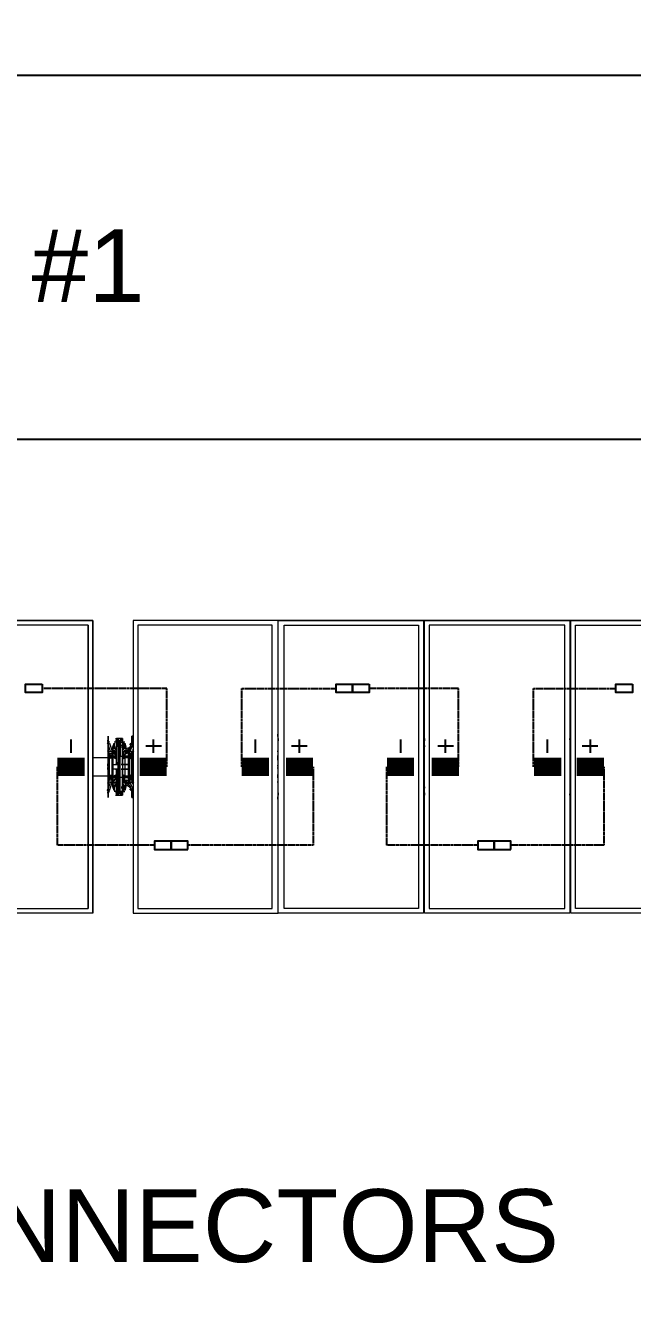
# Model space of a CAD drawing. Header units: feet. Extents: x -12372 to 90117, y -14865 to 4121.
# Drawn here: x 6161.7 to 6328.3, y 2443.8 to 2793.2 of the extents above; entities that cross this region are included whole.
import ezdxf
from ezdxf import colors
from ezdxf.entities.mleader import LeaderData, LeaderLine
from ezdxf.math import Vec2, Vec3

# ---------------------------------------------------------------- set-up
doc = ezdxf.new("R2010")
doc.units = ezdxf.units.FT
doc.header["$MEASUREMENT"] = 0
doc.linetypes.add('HIDDEN', pattern=[0.375, 0.25, -0.125])
for name, color, linetype in [('E-HARN-COMP', 8, 'Continuous'), ('E-TRNK-CABL-NEG', 6, 'HIDDEN'), ('E-TRUNK-CABLE-POS', 6, 'HIDDEN'), ('G-ANNO-TEXT', 1, 'Continuous'), ('Polarity-Text', 7, 'Continuous')]:
    doc.layers.add(name, color=color, linetype=linetype)
doc.styles.add('NEI-A', font='arial.ttf')

# ---------------------------------------------------------------- blocks, each defined once
blk = doc.blocks.new('A$Ccdbb2b2c')
at = {"lineweight": 5}
for points in [[(2.2199, 0.4133), (4.0732, 0.4133)], [(4.1298, 0), (4.1298, 0.4133), (5.9848, 0.4133)], [(4.1365, 0.0067), (4.1365, 0.4067)], [(3.4549, 0.2517), (3.4565, 0.2517)], [(3.4549, 0.25), (3.4565, 0.25)], [(3.4549, 0.235), (3.4565, 0.2467), (3.4565, 0.2433)], [(3.6615, 0.2517), (3.6632, 0.2517)], [(3.6615, 0.25), (3.6632, 0.25)], [(3.6615, 0.2467), (3.6615, 0.2433)], [(3.6632, 0.2467), (3.6615, 0.235)], [(3.8682, 0.2517), (3.8698, 0.2517)], [(3.8682, 0.25), (3.8698, 0.25)], [(3.8682, 0.235), (3.8682, 0.2467), (3.8682, 0.2433)], [(4.0748, 0.24), (4.0732, 0.24), (4.0748, 0.24), (4.0748, 0.2433), (4.0748, 0.25), (4.0732, 0.25)], [(4.0732, 0.2433), (4.0748, 0.2433), (4.0732, 0.2433)], [(4.0732, 0.2433), (4.0748, 0.2433), (4.0732, 0.2433)], [(4.0732, 0.19), (4.0732, 0.2233), (4.0732, 0.19), (4.0748, 0.19), (4.0748, 0.1917), (4.0748, 0.1883), (4.0782, 0.1883), (4.0782, 0.185), (4.0782, 0.1883), (4.0748, 0.1883), (4.0748, 0.19), (4.0748, 0.1917), (4.0748, 0.1933), (4.0748, 0.22), (4.0732, 0.22), (4.0748, 0.22), (4.0748, 0.2217), (4.0748, 0.2233), (4.0748, 0.2217), (4.0748, 0.2233), (4.0732, 0.2233), (4.0732, 0.225), (4.0732, 0.2233), (4.0748, 0.2233), (4.0765, 0.2233), (4.0782, 0.2233), (4.0782, 0.2217), (4.0782, 0.22), (4.0765, 0.22), (4.0748, 0.22), (4.0748, 0.2217), (4.0765, 0.2217), (4.0782, 0.2217), (4.0765, 0.2217), (4.0782, 0.2217), (4.0765, 0.2217), (4.0782, 0.2217), (4.0765, 0.2217), (4.0782, 0.2217), (4.0765, 0.2217), (4.0765, 0.2233), (4.0782, 0.2217), (4.0782, 0.22), (4.0765, 0.2183), (4.0765, 0.22), (4.0748, 0.22), (4.0748, 0.2217), (4.0748, 0.2233), (4.0748, 0.225), (4.0732, 0.225), (4.0732, 0.2267), (4.0732, 0.225), (4.0748, 0.225), (4.0748, 0.2283), (4.0782, 0.2283), (4.0782, 0.225), (4.0748, 0.225), (4.0748, 0.2283), (4.0782, 0.2283), (4.0798, 0.23), (4.0782, 0.2317), (4.0765, 0.235), (4.0765, 0.2383), (4.0748, 0.24), (4.0732, 0.2383), (4.0782, 0.2283), (4.0798, 0.2283), (4.0798, 0.225), (4.0782, 0.225), (4.0782, 0.2217)], [(4.0798, 0.2217), (4.0782, 0.2217), (4.0782, 0.2233), (4.0765, 0.2233), (4.0748, 0.2233), (4.0748, 0.225), (4.0782, 0.225), (4.0782, 0.2283), (4.0732, 0.2383), (4.0748, 0.2383), (4.0748, 0.24), (4.0798, 0.23), (4.0782, 0.2283), (4.0798, 0.23), (4.0748, 0.24), (4.0732, 0.24), (4.0748, 0.2383)], [(4.0765, 0.2367), (4.0765, 0.24), (4.0748, 0.24), (4.0748, 0.2383), (4.0732, 0.2383), (4.0782, 0.2283), (4.0748, 0.2283), (4.0748, 0.225), (4.0748, 0.2233), (4.0732, 0.2233), (4.0732, 0.19), (4.0748, 0.19), (4.0732, 0.19), (4.0732, 0.1867), (4.0732, 0.1883), (4.0748, 0.1883), (4.0748, 0.185), (4.0782, 0.185), (4.0798, 0.1833), (4.0798, 0.185), (4.0798, 0.1883), (4.0782, 0.1883), (4.0798, 0.1883), (4.0798, 0.225), (4.0798, 0.1883), (4.0782, 0.1883)], [(4.0748, 0.2433), (4.0748, 0.2433)], [(4.0748, 0.24), (4.0748, 0.24)], [(4.0748, 0.24), (4.0748, 0.24)], [(4.0765, 0.2383), (4.0765, 0.2367), (4.0765, 0.2383), (4.0782, 0.2383)], [(4.0782, 0.2317), (4.0832, 0.2283), (4.0765, 0.235), (4.0832, 0.2317)], [(4.0898, 0.245), (4.0915, 0.245), (4.0898, 0.245), (4.0915, 0.245), (4.0915, 0.2417), (4.0882, 0.2417), (4.0882, 0.2217), (4.0865, 0.2217), (4.0882, 0.2217), (4.0865, 0.2217), (4.0882, 0.2217), (4.0865, 0.2217), (4.0882, 0.2217), (4.0798, 0.2217), (4.0848, 0.2217), (4.0848, 0.1917), (4.0798, 0.1917), (4.0882, 0.1917), (4.0882, 0.1717), (4.0915, 0.1717), (4.0915, 0.1917), (4.0915, 0.2217), (4.0932, 0.2217), (4.0932, 0.2417), (4.0948, 0.2417), (4.0948, 0.2217)], [(4.0848, 0.2417), (4.0865, 0.2417), (4.0865, 0.2333), (4.0848, 0.2333), (4.0848, 0.24), (4.0832, 0.235), (4.0832, 0.225), (4.0848, 0.225), (4.0865, 0.2233), (4.0848, 0.225), (4.0865, 0.2233), (4.0865, 0.225)], [(4.0832, 0.235), (4.0832, 0.225)], [(4.0848, 0.235), (4.0848, 0.235)], [(4.0882, 0.2433), (4.0882, 0.235), (4.0882, 0.2433), (4.0882, 0.245), (4.0882, 0.2467), (4.0882, 0.245), (4.0898, 0.245), (4.0882, 0.2467), (4.0898, 0.2467), (4.0882, 0.2467), (4.0882, 0.245), (4.0882, 0.2417), (4.0865, 0.2417)], [(4.0948, 0.24), (4.0932, 0.24), (4.0915, 0.24), (4.0915, 0.2217), (4.0882, 0.2217), (4.0882, 0.1917), (4.0915, 0.1917), (4.0915, 0.2217), (4.0915, 0.2417), (4.0932, 0.2417), (4.0932, 0.245), (4.0948, 0.245), (4.0965, 0.245), (4.0965, 0.2467), (4.0965, 0.245), (4.0948, 0.245), (4.0932, 0.245), (4.0932, 0.2433), (4.0915, 0.2433), (4.0915, 0.24)], [(4.0882, 0.2467), (4.0882, 0.2467)], [(4.0882, 0.245), (4.0882, 0.245)], [(4.0882, 0.245), (4.0882, 0.2433), (4.0898, 0.2433), (4.0915, 0.2433), (4.0898, 0.2433), (4.0915, 0.2433)], [(4.0898, 0.235), (4.0882, 0.235), (4.0882, 0.2133), (4.0882, 0.2117), (4.0882, 0.2367), (4.0898, 0.2367)], [(4.0898, 0.2467), (4.0948, 0.2467), (4.0965, 0.2467)], [(4.0915, 0.245), (4.0898, 0.245), (4.0915, 0.245), (4.0915, 0.2433), (4.0932, 0.2433), (4.0948, 0.2433), (4.0948, 0.2417)], [(4.0982, 0.2467), (4.0965, 0.2467), (4.0948, 0.245), (4.0932, 0.245)], [(4.0948, 0.245), (4.0948, 0.2467)], [(4.0948, 0.2433), (4.0965, 0.2433)], [(4.0948, 0.2433), (4.0965, 0.2433)], [(4.0948, 0.2433), (4.0965, 0.2433)], [(4.0948, 0.2117), (4.0965, 0.2117), (4.0965, 0.2367), (4.0948, 0.2367)], [(4.0965, 0.2467), (4.0965, 0.2467)], [(4.0965, 0.2433), (4.0965, 0.245)], [(4.0965, 0.235), (4.0965, 0.2433)], [(4.0965, 0.2433), (4.0965, 0.235)], [(4.0998, 0.2267), (4.0998, 0.225), (4.1015, 0.225), (4.1015, 0.235), (4.0998, 0.24), (4.0998, 0.2333), (4.0965, 0.2333), (4.0965, 0.2417), (4.0998, 0.2417)], [(4.0965, 0.2417), (4.0982, 0.2417)], [(4.0965, 0.21), (4.0982, 0.21), (4.0965, 0.21), (4.0982, 0.21), (4.0965, 0.21), (4.0982, 0.21), (4.0965, 0.21), (4.0965, 0.2117), (4.0965, 0.2133), (4.0965, 0.235), (4.0982, 0.235)], [(4.0982, 0.24), (4.0982, 0.24)], [(4.0998, 0.235), (4.0998, 0.235)], [(4.1015, 0.235), (4.1015, 0.225), (4.1032, 0.225), (4.1032, 0.2217), (4.1048, 0.2233), (4.1048, 0.2217), (4.1032, 0.2217), (4.1032, 0.22), (4.1048, 0.22), (4.1065, 0.22), (4.1065, 0.2217), (4.1048, 0.2217), (4.1065, 0.2217), (4.1048, 0.2217), (4.1065, 0.2217), (4.1048, 0.2217), (4.1065, 0.2217), (4.1048, 0.2217), (4.1065, 0.2217), (4.1065, 0.2233), (4.1048, 0.2233), (4.1032, 0.2233), (4.1032, 0.2217), (4.1032, 0.22), (4.1032, 0.1933)], [(4.1082, 0.1733), (4.1098, 0.1733), (4.1082, 0.1733), (4.1082, 0.1717), (4.1065, 0.1717), (4.1082, 0.17), (4.1082, 0.1633), (4.1082, 0.25), (4.1082, 0.2433), (4.1065, 0.2417), (4.1082, 0.2417), (4.1082, 0.24), (4.1098, 0.24), (4.1082, 0.2383), (4.1065, 0.24), (4.1032, 0.23), (4.1032, 0.2283), (4.1048, 0.2283), (4.1032, 0.2283), (4.1032, 0.225), (4.1065, 0.225), (4.1082, 0.2283), (4.1082, 0.225), (4.1065, 0.225), (4.1065, 0.2233), (4.1082, 0.2233), (4.1082, 0.19), (4.1065, 0.19)], [(4.1082, 0.2317), (4.1082, 0.23), (4.1082, 0.2283), (4.1048, 0.2283), (4.1082, 0.2383)], [(4.1082, 0.24), (4.1082, 0.24)], [(3.4549, 0.2283), (3.4565, 0.2283)], [(3.4565, 0.2217), (3.4549, 0.2217)], [(3.4549, 0.22), (3.4565, 0.22)], [(3.4549, 0.2183), (3.4565, 0.2183)], [(3.4565, 0.2167), (3.4549, 0.2167)], [(3.6615, 0.2283), (3.6632, 0.2283)], [(3.6632, 0.2217), (3.6615, 0.2217)], [(3.6615, 0.22), (3.6632, 0.22)], [(3.6615, 0.2183), (3.6632, 0.2183)], [(3.6632, 0.2167), (3.6615, 0.2167)], [(3.8682, 0.2283), (3.8698, 0.2283)], [(3.8682, 0.2217), (3.8698, 0.2217)], [(3.8682, 0.22), (3.8698, 0.22)], [(3.8682, 0.2183), (3.8698, 0.2183)], [(3.8682, 0.2167), (3.8698, 0.2167)], [(4.0715, 0.2283), (4.0715, 0.2283)], [(4.0782, 0.2283), (4.0782, 0.225), (4.0732, 0.225), (4.0732, 0.2283), (4.0732, 0.23), (4.0732, 0.2317)], [(4.0732, 0.23), (4.0732, 0.23)], [(4.0748, 0.2283), (4.0732, 0.2283)], [(4.0782, 0.185), (4.0798, 0.185), (4.0798, 0.1883), (4.0782, 0.1883), (4.0798, 0.1883), (4.0798, 0.225), (4.0782, 0.225), (4.0782, 0.2217), (4.0765, 0.2217), (4.0782, 0.2217), (4.0765, 0.2217), (4.0782, 0.2217), (4.0782, 0.22), (4.0782, 0.1933), (4.0782, 0.1917), (4.0765, 0.19), (4.0765, 0.1917), (4.0748, 0.1917), (4.0748, 0.1933), (4.0765, 0.1933), (4.0765, 0.195), (4.0782, 0.1933), (4.0782, 0.22), (4.0765, 0.22), (4.0748, 0.22), (4.0732, 0.22), (4.0748, 0.22), (4.0748, 0.1933), (4.0732, 0.1933), (4.0748, 0.1933), (4.0748, 0.1917), (4.0748, 0.19), (4.0765, 0.19), (4.0782, 0.19), (4.0782, 0.1917), (4.0782, 0.1933), (4.0782, 0.1917), (4.0798, 0.1917)], [(4.0732, 0.2233), (4.0732, 0.225)], [(4.0782, 0.225), (4.0798, 0.225), (4.0782, 0.225), (4.0782, 0.2217), (4.0765, 0.2217), (4.0782, 0.2217), (4.0782, 0.22), (4.0782, 0.1933), (4.0765, 0.195), (4.0765, 0.1933), (4.0748, 0.1933), (4.0748, 0.1917), (4.0765, 0.1917), (4.0782, 0.1917), (4.0782, 0.1883), (4.0782, 0.1917), (4.0782, 0.1933), (4.0765, 0.1933)], [(4.0748, 0.2233), (4.0748, 0.2233)], [(4.0748, 0.2233), (4.0748, 0.2233)], [(4.0748, 0.22), (4.0765, 0.22), (4.0782, 0.22), (4.0782, 0.2217), (4.0782, 0.2233), (4.0765, 0.2233), (4.0748, 0.2233), (4.0748, 0.2217), (4.0748, 0.2233)], [(4.0748, 0.2233), (4.0748, 0.2233)], [(4.0748, 0.2217), (4.0748, 0.2217)], [(4.0765, 0.22), (4.0748, 0.22), (4.0748, 0.2217), (4.0765, 0.2217)], [(4.0748, 0.2217), (4.0765, 0.2217)], [(4.0748, 0.2217), (4.0748, 0.22)], [(4.0748, 0.2217), (4.0748, 0.2217)], [(4.0748, 0.2217), (4.0748, 0.2217)], [(4.0748, 0.22), (4.0748, 0.22)], [(4.0748, 0.22), (4.0748, 0.22)], [(4.0748, 0.22), (4.0748, 0.1933)], [(4.0748, 0.22), (4.0748, 0.22)], [(4.0765, 0.2233), (4.0765, 0.2233)], [(4.0765, 0.2233), (4.0765, 0.2233)], [(4.0782, 0.2217), (4.0765, 0.2233), (4.0765, 0.2217)], [(4.0765, 0.2233), (4.0765, 0.2233)], [(4.0765, 0.2233), (4.0765, 0.2233)], [(4.0765, 0.2217), (4.0782, 0.2217)], [(4.0765, 0.2217), (4.0782, 0.2217)], [(4.0765, 0.2217), (4.0782, 0.2217)], [(4.0765, 0.2217), (4.0782, 0.2217)], [(4.0765, 0.2217), (4.0782, 0.2217)], [(4.0765, 0.22), (4.0765, 0.22)], [(4.0765, 0.22), (4.0765, 0.2183), (4.0782, 0.22)], [(4.0765, 0.22), (4.0765, 0.22)], [(4.0765, 0.22), (4.0765, 0.22)], [(4.0782, 0.225), (4.0782, 0.225)], [(4.0782, 0.2233), (4.0782, 0.2233)], [(4.0782, 0.2233), (4.0782, 0.2233)], [(4.0782, 0.2233), (4.0782, 0.2233)], [(4.0782, 0.2217), (4.0782, 0.2217)], [(4.0782, 0.2217), (4.0782, 0.2217)], [(4.0782, 0.2217), (4.0782, 0.2217)], [(4.0782, 0.22), (4.0782, 0.22)], [(4.0782, 0.22), (4.0782, 0.22)], [(4.0782, 0.22), (4.0782, 0.22)], [(4.0798, 0.23), (4.0798, 0.2283)], [(4.0798, 0.225), (4.0798, 0.225)], [(4.0882, 0.22), (4.0798, 0.22)], [(4.0848, 0.2317), (4.0848, 0.2333)], [(4.0865, 0.2183), (4.0848, 0.22)], [(4.0865, 0.23), (4.0865, 0.2333), (4.0882, 0.2333)], [(4.0882, 0.2283), (4.0865, 0.2283)], [(4.0865, 0.2233), (4.0882, 0.2233)], [(4.0965, 0.2333), (4.0982, 0.2333), (4.0982, 0.23)], [(4.0982, 0.2283), (4.0965, 0.2283)], [(4.0965, 0.2233), (4.0982, 0.2233)], [(4.1015, 0.22), (4.0965, 0.22)], [(4.0982, 0.225), (4.0982, 0.2233), (4.0998, 0.225), (4.0982, 0.2233), (4.0998, 0.225)], [(4.0998, 0.22), (4.0982, 0.2183)], [(4.0998, 0.2333), (4.0998, 0.2317)], [(4.1032, 0.23), (4.1015, 0.2283), (4.1032, 0.2283)], [(4.1015, 0.2283), (4.1015, 0.225), (4.1032, 0.225), (4.1015, 0.225), (4.1015, 0.1883), (4.1015, 0.1783)], [(4.1015, 0.225), (4.1015, 0.225)], [(4.1032, 0.225), (4.1032, 0.225)], [(4.1032, 0.22), (4.1048, 0.2183), (4.1048, 0.22), (4.1065, 0.22), (4.1065, 0.2217), (4.1048, 0.2217), (4.1065, 0.2217), (4.1065, 0.2233)], [(4.1032, 0.2233), (4.1032, 0.2233)], [(4.1032, 0.2217), (4.1032, 0.2217)], [(4.1032, 0.22), (4.1032, 0.22)], [(4.1048, 0.2233), (4.1048, 0.2233)], [(4.1048, 0.22), (4.1048, 0.22)], [(4.1065, 0.2233), (4.1065, 0.2233)], [(4.1065, 0.2217), (4.1065, 0.2217)], [(4.1065, 0.22), (4.1065, 0.22)], [(4.1065, 0.1933), (4.1065, 0.22)], [(4.1082, 0.225), (4.1082, 0.2233)], [(4.1298, 0.22), (4.1082, 0.22)], [(4.1098, 0.23), (4.1098, 0.23)], [(4.1098, 0.2283), (4.1098, 0.2283)], [(3.4549, 0.2083), (3.4565, 0.2083)], [(3.4565, 0.205), (3.4549, 0.205)], [(3.6615, 0.2083), (3.6632, 0.2083)], [(3.6632, 0.205), (3.6615, 0.205)], [(3.8682, 0.2083), (3.8698, 0.2083)], [(3.8682, 0.205), (3.8698, 0.205)], [(4.0732, 0.21), (4.0748, 0.21)], [(4.0732, 0.2083), (4.0748, 0.2083)], [(4.0732, 0.205), (4.0748, 0.205)], [(4.0732, 0.2033), (4.0748, 0.2033)], [(4.0882, 0.2117), (4.0882, 0.21), (4.0898, 0.21), (4.0882, 0.21), (4.0898, 0.21), (4.0882, 0.21), (4.0882, 0.2133), (4.0882, 0.21), (4.0798, 0.21)], [(4.0798, 0.205), (4.0798, 0.2083)], [(4.0798, 0.2033), (4.0882, 0.2033), (4.0882, 0.2), (4.0882, 0.2033), (4.0898, 0.2033), (4.0882, 0.2033), (4.0898, 0.2033), (4.0882, 0.2033), (4.0898, 0.2033), (4.0882, 0.2033), (4.0882, 0.2017)], [(4.0882, 0.21), (4.0898, 0.21)], [(4.0882, 0.2033), (4.0898, 0.2033)], [(4.0898, 0.1783), (4.0882, 0.1783), (4.0882, 0.2), (4.0882, 0.2017), (4.0882, 0.1767), (4.0898, 0.1767)], [(4.1015, 0.21), (4.0948, 0.21)], [(4.0948, 0.2033), (4.1015, 0.2033)], [(4.0948, 0.1767), (4.0965, 0.1767), (4.0965, 0.2017), (4.0948, 0.2017)], [(4.0982, 0.2033), (4.0965, 0.2033), (4.0982, 0.2033), (4.0965, 0.2033), (4.0982, 0.2033), (4.0965, 0.2033), (4.0965, 0.2), (4.0965, 0.2017), (4.0965, 0.2033), (4.0965, 0.2), (4.0965, 0.1783), (4.0982, 0.1783)], [(4.1032, 0.2083), (4.1015, 0.2083), (4.1015, 0.205)], [(4.1082, 0.21), (4.1098, 0.21)], [(4.1082, 0.2083), (4.1098, 0.2083)], [(4.1082, 0.205), (4.1098, 0.205)], [(4.1082, 0.2033), (4.1098, 0.2033)], [(3.4549, 0.195), (3.4565, 0.195)], [(3.4565, 0.1933), (3.4549, 0.1933)], [(3.4549, 0.1917), (3.4565, 0.1917)], [(3.4565, 0.185), (3.4549, 0.185)], [(3.6615, 0.195), (3.6632, 0.195)], [(3.6632, 0.1933), (3.6615, 0.1933)], [(3.6615, 0.1917), (3.6632, 0.1917)], [(3.6632, 0.185), (3.6615, 0.185)], [(3.8682, 0.195), (3.8698, 0.195)], [(3.8682, 0.1933), (3.8698, 0.1933)], [(3.8682, 0.1917), (3.8698, 0.1917)], [(3.8682, 0.185), (3.8698, 0.185)], [(4.0715, 0.185), (4.0715, 0.185)], [(4.0732, 0.1933), (4.0748, 0.1933)], [(4.0732, 0.1933), (4.0748, 0.1933)], [(4.0782, 0.1917), (4.0782, 0.19), (4.0765, 0.19), (4.0748, 0.19), (4.0765, 0.19), (4.0782, 0.19), (4.0782, 0.1917), (4.0765, 0.1917), (4.0782, 0.1917), (4.0782, 0.19), (4.0782, 0.1883), (4.0798, 0.1883), (4.0798, 0.185), (4.0782, 0.185), (4.0765, 0.1817), (4.0732, 0.175), (4.0748, 0.175), (4.0748, 0.1733), (4.0798, 0.1833), (4.0782, 0.185), (4.0732, 0.175), (4.0748, 0.175), (4.0748, 0.1733), (4.0798, 0.1833), (4.0798, 0.185), (4.0782, 0.185), (4.0782, 0.1883), (4.0748, 0.1883), (4.0748, 0.185), (4.0732, 0.185), (4.0732, 0.1883), (4.0732, 0.19), (4.0732, 0.1883), (4.0748, 0.1883), (4.0748, 0.185), (4.0782, 0.185), (4.0732, 0.175), (4.0748, 0.175), (4.0748, 0.1733), (4.0798, 0.1833), (4.0782, 0.185), (4.0748, 0.185), (4.0732, 0.185), (4.0732, 0.1833)], [(4.0748, 0.19), (4.0748, 0.1883), (4.0732, 0.1883)], [(4.0748, 0.1833), (4.0732, 0.1833), (4.0732, 0.185), (4.0732, 0.1833), (4.0732, 0.1817)], [(4.0732, 0.1833), (4.0732, 0.1833)], [(4.0732, 0.1733), (4.0748, 0.1733), (4.0765, 0.1733), (4.0765, 0.1767), (4.0832, 0.1817)], [(4.0782, 0.1933), (4.0765, 0.1933), (4.0748, 0.1933), (4.0765, 0.1933), (4.0748, 0.1933), (4.0748, 0.1917), (4.0748, 0.19), (4.0748, 0.1917)], [(4.0748, 0.1933), (4.0748, 0.1933)], [(4.0748, 0.1933), (4.0748, 0.1933)], [(4.0748, 0.1933), (4.0748, 0.1933)], [(4.0748, 0.1917), (4.0748, 0.1917)], [(4.0748, 0.1917), (4.0748, 0.1917)], [(4.0748, 0.1917), (4.0748, 0.1917)], [(4.0748, 0.19), (4.0748, 0.19)], [(4.0748, 0.19), (4.0748, 0.19)], [(4.0748, 0.19), (4.0748, 0.19)], [(4.0765, 0.1933), (4.0765, 0.1933)], [(4.0765, 0.1933), (4.0765, 0.1933)], [(4.0765, 0.1933), (4.0765, 0.1933)], [(4.0765, 0.1933), (4.0765, 0.1933)], [(4.0765, 0.19), (4.0765, 0.19)], [(4.0765, 0.19), (4.0765, 0.19)], [(4.0765, 0.19), (4.0765, 0.19)], [(4.0782, 0.1817), (4.0832, 0.185), (4.0765, 0.1783)], [(4.0782, 0.1933), (4.0782, 0.1933)], [(4.0782, 0.1933), (4.0782, 0.1933)], [(4.0782, 0.1933), (4.0782, 0.1933)], [(4.0782, 0.1917), (4.0782, 0.1917)], [(4.0782, 0.1917), (4.0782, 0.1917)], [(4.0782, 0.1917), (4.0782, 0.1917)], [(4.0782, 0.19), (4.0782, 0.19)], [(4.0782, 0.19), (4.0782, 0.19)], [(4.0782, 0.19), (4.0782, 0.19)], [(4.0782, 0.1883), (4.0782, 0.1883)], [(4.0782, 0.1883), (4.0782, 0.1883)], [(4.0798, 0.1933), (4.0882, 0.1933)], [(4.0798, 0.1883), (4.0798, 0.1883)], [(4.0798, 0.1883), (4.0798, 0.1883)], [(4.0832, 0.1783), (4.0848, 0.1733), (4.0848, 0.18)], [(4.0848, 0.1933), (4.0865, 0.195)], [(4.0865, 0.1883), (4.0865, 0.19), (4.0848, 0.1883), (4.0865, 0.19), (4.0848, 0.1883)], [(4.0848, 0.1817), (4.0848, 0.18), (4.0865, 0.18), (4.0865, 0.1833)], [(4.0882, 0.18), (4.0865, 0.18), (4.0865, 0.1717), (4.0848, 0.1717)], [(4.0865, 0.1917), (4.0882, 0.1917)], [(4.0865, 0.1917), (4.0882, 0.1917)], [(4.0865, 0.1917), (4.0882, 0.1917)], [(4.0865, 0.1917), (4.0882, 0.1917)], [(4.0882, 0.19), (4.0865, 0.19)], [(4.0865, 0.185), (4.0882, 0.185)], [(4.0932, 0.1717), (4.0948, 0.1717), (4.0948, 0.1917)], [(4.0965, 0.1933), (4.1015, 0.1933)], [(4.0982, 0.19), (4.0965, 0.19)], [(4.0965, 0.185), (4.0982, 0.185)], [(4.0982, 0.1833), (4.0982, 0.18), (4.0965, 0.18), (4.0965, 0.1717), (4.0998, 0.1717)], [(4.0998, 0.1817), (4.0998, 0.18), (4.0965, 0.18)], [(4.0982, 0.195), (4.0998, 0.1933)], [(4.0998, 0.1883), (4.0982, 0.19), (4.0998, 0.1883), (4.0982, 0.19), (4.0982, 0.1883)], [(4.0998, 0.18), (4.0998, 0.1733), (4.1015, 0.1783), (4.1015, 0.1883), (4.0998, 0.1883), (4.0998, 0.1867)], [(4.1098, 0.1733), (4.1082, 0.175), (4.1065, 0.1733), (4.1032, 0.1833), (4.1032, 0.185), (4.1048, 0.185), (4.1032, 0.185), (4.1015, 0.185), (4.1015, 0.1883), (4.1032, 0.1883), (4.1015, 0.1883), (4.1032, 0.1883), (4.1032, 0.1917), (4.1048, 0.1917), (4.1065, 0.1917), (4.1065, 0.19), (4.1065, 0.1883), (4.1032, 0.1883), (4.1032, 0.185)], [(4.1015, 0.1883), (4.1015, 0.1883)], [(4.1032, 0.1833), (4.1015, 0.185)], [(4.1032, 0.1933), (4.1032, 0.1917)], [(4.1032, 0.1933), (4.1032, 0.1933)], [(4.1048, 0.1933), (4.1032, 0.1933)], [(4.1032, 0.1917), (4.1032, 0.19)], [(4.1032, 0.1917), (4.1032, 0.1917)], [(4.1032, 0.19), (4.1048, 0.19)], [(4.1032, 0.19), (4.1032, 0.19)], [(4.1032, 0.1883), (4.1032, 0.1883)], [(4.1065, 0.1933), (4.1048, 0.1933)], [(4.1048, 0.1933), (4.1048, 0.1933)], [(4.1048, 0.1917), (4.1065, 0.1917)], [(4.1048, 0.1917), (4.1065, 0.1917)], [(4.1048, 0.1917), (4.1065, 0.1917)], [(4.1048, 0.1917), (4.1065, 0.1917)], [(4.1048, 0.1917), (4.1065, 0.1917)], [(4.1048, 0.1917), (4.1065, 0.1917)], [(4.1048, 0.19), (4.1065, 0.19)], [(4.1048, 0.19), (4.1048, 0.19)], [(4.1082, 0.175), (4.1048, 0.185), (4.1082, 0.185), (4.1082, 0.1833), (4.1082, 0.1817)], [(4.1065, 0.1933), (4.1065, 0.1933)], [(4.1065, 0.1917), (4.1065, 0.1933)], [(4.1065, 0.1917), (4.1065, 0.1917)], [(4.1065, 0.19), (4.1065, 0.1917)], [(4.1065, 0.19), (4.1065, 0.19)], [(4.1082, 0.1933), (4.1298, 0.1933)], [(4.1082, 0.19), (4.1082, 0.1883)], [(4.1098, 0.185), (4.1098, 0.185)], [(4.1098, 0.1833), (4.1098, 0.1833)], [(3.4565, 0.17), (3.4565, 0.1667), (3.4549, 0.1783)], [(3.4549, 0.1633), (3.4565, 0.1633)], [(3.4565, 0.1667), (3.4565, 0.1667)], [(3.6615, 0.1783), (3.6632, 0.1667)], [(3.6615, 0.17), (3.6615, 0.1667)], [(3.6615, 0.1667), (3.6615, 0.1667)], [(3.6615, 0.1633), (3.6632, 0.1633)], [(3.8682, 0.17), (3.8682, 0.1667), (3.8682, 0.1783)], [(3.8682, 0.1667), (3.8682, 0.1667)], [(3.8682, 0.1633), (3.8698, 0.1633)], [(4.0748, 0.175), (4.0732, 0.1733), (4.0748, 0.1733), (4.0748, 0.17), (4.0748, 0.1633), (4.0732, 0.1633)], [(4.0732, 0.17), (4.0748, 0.17), (4.0732, 0.17)], [(4.0732, 0.17), (4.0748, 0.17), (4.0732, 0.17)], [(4.0748, 0.1733), (4.0748, 0.1733)], [(4.0748, 0.1733), (4.0748, 0.1733)], [(4.0748, 0.1733), (4.0748, 0.1733)], [(4.0748, 0.17), (4.0748, 0.17)], [(4.0748, 0.17), (4.0748, 0.17)], [(4.0782, 0.175), (4.0765, 0.175), (4.0765, 0.1767), (4.0765, 0.175)], [(4.0848, 0.1783), (4.0848, 0.1783)], [(4.0882, 0.17), (4.0882, 0.1783), (4.0882, 0.17), (4.0882, 0.1683), (4.0882, 0.17), (4.0882, 0.1717), (4.0865, 0.1717)], [(4.0882, 0.1683), (4.0882, 0.17), (4.0898, 0.17), (4.0915, 0.17), (4.0898, 0.17), (4.0915, 0.17), (4.0932, 0.17), (4.0915, 0.17), (4.0932, 0.17), (4.0948, 0.17), (4.0932, 0.17)], [(4.0965, 0.1667), (4.0948, 0.1667), (4.0882, 0.1667), (4.0898, 0.1667), (4.0882, 0.1667), (4.0898, 0.1683), (4.0915, 0.1683), (4.0898, 0.1683), (4.0882, 0.1683), (4.0882, 0.1667), (4.0882, 0.1683), (4.0882, 0.1667)], [(4.0882, 0.1683), (4.0882, 0.1683)], [(4.0882, 0.1667), (4.0882, 0.1667)], [(4.0982, 0.1667), (4.0965, 0.1667), (4.0948, 0.1683), (4.0965, 0.1683), (4.0948, 0.1683), (4.0932, 0.1683), (4.0948, 0.1683), (4.0965, 0.1683), (4.0965, 0.1667), (4.0965, 0.1683), (4.0965, 0.17), (4.0982, 0.17)], [(4.0948, 0.17), (4.0965, 0.17), (4.0948, 0.17), (4.0965, 0.17), (4.0965, 0.1783), (4.0965, 0.17)], [(4.0948, 0.1667), (4.0948, 0.1683)], [(4.0965, 0.1717), (4.0982, 0.1717)], [(4.0965, 0.1667), (4.0965, 0.1667)], [(4.0982, 0.1733), (4.0982, 0.1733)], [(4.0998, 0.1783), (4.0998, 0.1783)], [(4.1082, 0.1733), (4.1082, 0.1733)], [(4.1082, 0.17), (4.1098, 0.17)], [(3.4549, 0.1617), (3.4565, 0.1617)], [(3.6615, 0.1617), (3.6632, 0.1617)], [(3.8682, 0.1617), (3.8698, 0.1617)]]:
    blk.add_lwpolyline(points, dxfattribs=at)
for points in [[(3.2499, 0), (3.4549, 0), (3.4549, 0.4133), (3.2499, 0.4133)], [(3.2565, 0.0067), (3.4482, 0.0067), (3.4482, 0.4067), (3.2565, 0.4067)], [(3.4565, 0.4133), (3.4565, 0), (3.6615, 0), (3.6615, 0.4133)], [(3.6549, 0.4067), (3.6549, 0.0067), (3.4632, 0.0067), (3.4632, 0.4067)], [(3.8682, 0.4133), (3.6632, 0.4133), (3.6632, 0), (3.8682, 0)], [(3.6699, 0.0067), (3.8598, 0.0067), (3.8598, 0.4067), (3.6699, 0.4067)], [(3.8682, 0), (3.8682, 0.4133), (4.0732, 0.4133), (4.0732, 0)], [(3.8765, 0.0067), (3.8765, 0.4067), (4.0665, 0.4067), (4.0665, 0.0067)], [(4.1298, 0.4133), (4.1298, 0), (4.3348, 0), (4.3348, 0.4133)], [(4.1298, 0), (4.1298, 0.4133)], [(4.3282, 0.4067), (4.3282, 0.0067), (4.1365, 0.0067), (4.1365, 0.4067)], [(4.1365, 0.0067), (4.1365, 0.4067)], [(4.0732, 0.24), (4.0748, 0.24), (4.0748, 0.2417), (4.0748, 0.2433), (4.0748, 0.25), (4.0732, 0.25), (4.0748, 0.25), (4.0748, 0.2433), (4.0748, 0.2417), (4.0748, 0.24)], [(4.0732, 0.2433), (4.0748, 0.2433)], [(4.0948, 0.2433), (4.0932, 0.2433), (4.0915, 0.2433), (4.0932, 0.2433)], [(4.0965, 0.2433), (4.0965, 0.245), (4.0965, 0.2433), (4.0982, 0.2433)], [(4.1098, 0.2433), (4.1082, 0.2433)], [(4.0748, 0.2283), (4.0732, 0.2283), (4.0732, 0.23), (4.0732, 0.2283)], [(4.0765, 0.2233), (4.0748, 0.2217), (4.0765, 0.22), (4.0782, 0.2217)], [(4.0765, 0.2233), (4.0748, 0.2217), (4.0765, 0.22), (4.0782, 0.2217)], [(4.0765, 0.2233), (4.0748, 0.2217), (4.0765, 0.22), (4.0782, 0.2217)], [(4.0748, 0.2217), (4.0782, 0.2217), (4.0782, 0.22), (4.0765, 0.22), (4.0765, 0.2183), (4.0782, 0.22), (4.0782, 0.2217), (4.0765, 0.2217), (4.0748, 0.2217), (4.0765, 0.22), (4.0748, 0.22)], [(4.0782, 0.2217), (4.0765, 0.2217)], [(4.0782, 0.2283), (4.0798, 0.2283), (4.0798, 0.225), (4.0782, 0.225), (4.0798, 0.225), (4.0798, 0.23), (4.0798, 0.2283)], [(4.0832, 0.2267), (4.0832, 0.225), (4.0798, 0.2267), (4.0798, 0.2283)], [(4.0798, 0.22), (4.0882, 0.22)], [(4.0848, 0.23), (4.0848, 0.2233), (4.0865, 0.2233), (4.0865, 0.2283), (4.0848, 0.2283)], [(4.0932, 0.1917), (4.0932, 0.2217), (4.0948, 0.2217), (4.0948, 0.1917)], [(4.0965, 0.2217), (4.0982, 0.2217), (4.0998, 0.2217), (4.1015, 0.2217)], [(4.0998, 0.225), (4.0982, 0.2233), (4.0982, 0.2283), (4.0998, 0.23)], [(4.0998, 0.2217), (4.0982, 0.2217)], [(4.1048, 0.2233), (4.1032, 0.2217), (4.1048, 0.22), (4.1065, 0.2217)], [(4.0748, 0.21), (4.0732, 0.21)], [(4.0748, 0.2083), (4.0732, 0.2083)], [(4.0748, 0.205), (4.0732, 0.205)], [(4.0748, 0.2033), (4.0732, 0.2033)], [(4.0798, 0.21), (4.0882, 0.21)], [(4.0798, 0.2083), (4.0798, 0.205)], [(4.0882, 0.2033), (4.0798, 0.2033)], [(4.0898, 0.21), (4.0882, 0.21)], [(4.0965, 0.2133), (4.0965, 0.21)], [(4.0982, 0.2033), (4.0965, 0.2033)], [(4.0765, 0.1933), (4.0748, 0.1917), (4.0765, 0.19), (4.0782, 0.1917)], [(4.0765, 0.1933), (4.0748, 0.1933), (4.0748, 0.1917), (4.0765, 0.1917), (4.0782, 0.1917), (4.0765, 0.1917), (4.0782, 0.1917), (4.0765, 0.1917), (4.0782, 0.1917), (4.0765, 0.1917), (4.0782, 0.1917), (4.0765, 0.1917), (4.0782, 0.1917), (4.0765, 0.1917), (4.0782, 0.1917), (4.0765, 0.1917), (4.0782, 0.1917), (4.0765, 0.1917), (4.0782, 0.1917), (4.0765, 0.1917), (4.0782, 0.1917), (4.0765, 0.1917), (4.0782, 0.1917), (4.0765, 0.1917), (4.0765, 0.19), (4.0782, 0.1917), (4.0782, 0.1933)], [(4.0765, 0.1933), (4.0748, 0.1917), (4.0765, 0.19), (4.0782, 0.1917)], [(4.0765, 0.1933), (4.0748, 0.1917), (4.0765, 0.19), (4.0782, 0.1917)], [(4.0782, 0.1917), (4.0782, 0.1933), (4.0765, 0.1933), (4.0782, 0.1933), (4.0782, 0.1917), (4.0765, 0.1917)], [(4.0882, 0.1933), (4.0798, 0.1933)], [(4.0798, 0.1833), (4.0832, 0.1867), (4.0832, 0.1883), (4.0832, 0.1783), (4.0832, 0.1883), (4.0798, 0.1867), (4.0798, 0.185)], [(4.0848, 0.1883), (4.0848, 0.19), (4.0865, 0.19), (4.0865, 0.185), (4.0848, 0.185), (4.0848, 0.1833)], [(4.0882, 0.1917), (4.0865, 0.1917)], [(4.0948, 0.1717), (4.0948, 0.17), (4.0932, 0.17), (4.0915, 0.17), (4.0915, 0.1717), (4.0915, 0.1683), (4.0898, 0.1683), (4.0915, 0.1683), (4.0932, 0.1683), (4.0948, 0.1683), (4.0932, 0.1683), (4.0932, 0.1717), (4.0915, 0.1717), (4.0915, 0.1917), (4.0932, 0.1917), (4.0932, 0.1717)], [(4.0982, 0.1917), (4.0998, 0.1917), (4.1015, 0.1917), (4.0965, 0.1917)], [(4.0998, 0.1833), (4.0998, 0.1883), (4.0982, 0.19), (4.0965, 0.185), (4.0982, 0.185)], [(4.0998, 0.1917), (4.0982, 0.1917)], [(4.1032, 0.1917), (4.1032, 0.1933), (4.1048, 0.195), (4.1048, 0.1933), (4.1065, 0.1933), (4.1065, 0.1917), (4.1048, 0.1917), (4.1048, 0.19)], [(4.1048, 0.1933), (4.1032, 0.1917), (4.1048, 0.19), (4.1065, 0.1917)], [(4.1065, 0.1917), (4.1048, 0.1917)], [(4.1082, 0.185), (4.1065, 0.1883), (4.1082, 0.1883)], [(4.0732, 0.1733), (4.0748, 0.1733), (4.0748, 0.1717), (4.0748, 0.17), (4.0748, 0.1633), (4.0732, 0.1633), (4.0748, 0.1633), (4.0748, 0.17), (4.0732, 0.17), (4.0748, 0.17), (4.0748, 0.1717), (4.0748, 0.1733)], [(4.0965, 0.1683), (4.0965, 0.17)]]:
    blk.add_lwpolyline(points, close=True, dxfattribs=at)

msp = doc.modelspace()

# ---------------------------------------------------------------- linework, layer by layer
at = {"layer": 'E-HARN-COMP'}
for points in [[(6166.26, 2612.43), (6166.26, 2610.1), (6161.69, 2610.1), (6161.69, 2612.43)], [(6251.48, 2612.43), (6251.48, 2610.1), (6246.92, 2610.1), (6246.92, 2612.43)], [(6256.05, 2612.43), (6256.05, 2610.1), (6251.48, 2610.1), (6251.48, 2612.43)], [(6328.28, 2612.43), (6328.28, 2610.1), (6323.72, 2610.1), (6323.72, 2612.43)], [(6201.7, 2567.03), (6201.7, 2569.36), (6197.13, 2569.36), (6197.13, 2567.03)], [(6206.26, 2567.03), (6206.26, 2569.36), (6201.7, 2569.36), (6201.7, 2567.03)], [(6290.35, 2567.03), (6290.35, 2569.36), (6285.79, 2569.36), (6285.79, 2567.03)], [(6294.91, 2567.03), (6294.91, 2569.36), (6290.35, 2569.36), (6290.35, 2567.03)]]:
    msp.add_lwpolyline(points, close=True, dxfattribs=at)
at = {"layer": 'E-HARN-COMP', "const_width": 5}
for points in [[(6170.45, 2589.73), (6177.91, 2589.73)], [(6200.48, 2589.73), (6193.03, 2589.73)], [(6221.05, 2589.73), (6228.5, 2589.73)], [(6240.64, 2589.73), (6233.18, 2589.73)], [(6260.88, 2589.73), (6268.34, 2589.73)], [(6280.63, 2589.73), (6273.18, 2589.73)], [(6301.25, 2589.73), (6308.71, 2589.73)], [(6320.43, 2589.73), (6312.98, 2589.73)]]:
    msp.add_lwpolyline(points, dxfattribs=at)
at = {"layer": 'E-TRNK-CABL-NEG', "ltscale": 0.1}
for points in [[(6221.05, 2589.73), (6221.05, 2611.26), (6246.92, 2611.26)], [(6301.1, 2589.73), (6301.1, 2611.26), (6323.72, 2611.26)], [(6240.64, 2589.73), (6240.64, 2568.19), (6206.26, 2568.19)], [(6320.43, 2589.73), (6320.43, 2568.19), (6294.91, 2568.19)]]:
    msp.add_lwpolyline(points, dxfattribs=at)
at = {"layer": 'E-TRUNK-CABLE-POS', "ltscale": 0.1}
for points in [[(6200.48, 2589.73), (6200.48, 2611.26), (6166.11, 2611.26)], [(6280.48, 2589.73), (6280.48, 2611.26), (6255.9, 2611.26)], [(6197.28, 2568.19), (6170.45, 2568.19), (6170.45, 2589.73)], [(6285.79, 2568.19), (6260.88, 2568.19), (6260.88, 2589.73)]]:
    msp.add_lwpolyline(points, dxfattribs=at)
at = {"layer": 'G-ANNO-TEXT', "flags": 128}
for points in [[(4411.66, 2765.88, -0.298343), (4430.17, 2779.53), (5529.21, 2779.53, 0.298343), (5547.72, 2793.17, 0.298343), (5566.23, 2779.53), (6963.78, 2779.53, -0.298343), (6982.28, 2765.88)], [(5687.65, 2666.02, -0.298343), (5706.15, 2679.66), (6111.49, 2679.66, 0.298343), (6129.99, 2693.31, 0.298343), (6148.5, 2679.66), (6775.43, 2679.66, -0.298343), (6793.93, 2666.02)]]:
    msp.add_lwpolyline(points, format="xyb", dxfattribs=at)
at = {"layer": 'Polarity-Text'}
for p, q in [((6174.14, 2597.19), (6174.14, 2593.57)), ((6196.72, 2597.19), (6196.72, 2593.57)), ((6224.7, 2597.19), (6224.7, 2593.57)), ((6236.83, 2597.19), (6236.83, 2593.57)), ((6264.57, 2597.19), (6264.57, 2593.57)), ((6276.87, 2597.19), (6276.87, 2593.57)), ((6304.9, 2597.19), (6304.9, 2593.57)), ((6316.63, 2597.19), (6316.63, 2593.57)), ((6198.99, 2595.38), (6194.72, 2595.38)), ((6238.97, 2595.38), (6234.7, 2595.38)), ((6279.14, 2595.38), (6274.87, 2595.38)), ((6318.77, 2595.38), (6314.49, 2595.38))]:
    msp.add_line(p, q, dxfattribs=at)

# ---------------------------------------------------------------- block references
at = {"xscale": -194.318304, "yscale": 194.318304, "zscale": 194.318304}
msp.add_blockref('A$Ccdbb2b2c', (6982.71, 2549.57), dxfattribs=at)

# ---------------------------------------------------------------- texts
at = {"layer": 'G-ANNO-TEXT', "insert": (6194.43, 2737.27), "char_height": 20, "width": 139.4633, "attachment_point": 3, "style": 'NEI-A', "bg_fill": 3, "box_fill_scale": 1.5, "bg_fill_color": 256, "bg_fill_transparency": 0}
msp.add_mtext('STRING #1', dxfattribs=at)

# ---------------------------------------------------------------- leaders
at = {"layer": 'G-ANNO-TEXT'}
ml = msp.add_multileader_mtext('Standard', dxfattribs=at)
ml.set_content('(TYP.) BLA HARNESS CONNECTORS', color=256, style='NEI-A')
ml.set_leader_properties()
ml.build(insert=Vec2(0, 0))
ml.multileader.update_dxf_attribs({"dogleg_length": 0.36, "arrow_head_size": 22.51})
ctx = ml.context
ctx.base_point, ctx.char_height, ctx.arrow_head_size, ctx.landing_gap_size, ctx.plane_origin = Vec3(5794.56, 2460.88), 20, 22.51, 23.05, Vec3(12173.06, -3391.33)
notes = []
notes.append((ctx, [(0, (1, 1, 0), (5748.46, 2460.88), (1, 0), 46.1, [(0, [(5698.05, 2530.15), (5737.28, 2518.11)], 0, [])])]))
ctx.mtext.insert, ctx.mtext.width, ctx.mtext.flow_direction = Vec3(5817.61, 2473.82), 489.3132, 5
ctx.mtext.has_bg_fill, ctx.mtext.bg_color, ctx.mtext.bg_scale_factor, ctx.mtext.bg_transparency, ctx.mtext.use_window_bg_color = 1, -1073741824, 1.5, 0, 1
for ctx, leaders in notes:
    for number, flags, end, landing, length, lines in leaders:
        leader = LeaderData()
        leader.index, (leader.has_last_leader_line, leader.has_dogleg_vector, leader.attachment_direction) = number, flags
        leader.last_leader_point, leader.dogleg_vector, leader.dogleg_length = Vec3(end), Vec3(landing), length
        for number, points, colour, breaks in lines:
            line = LeaderLine()
            line.index, line.vertices, line.color, line.breaks = number, Vec3.list(points), colors.encode_raw_color(colour), breaks
            leader.lines.append(line)
        ctx.leaders.append(leader)

doc.saveas('drawing.dxf')
